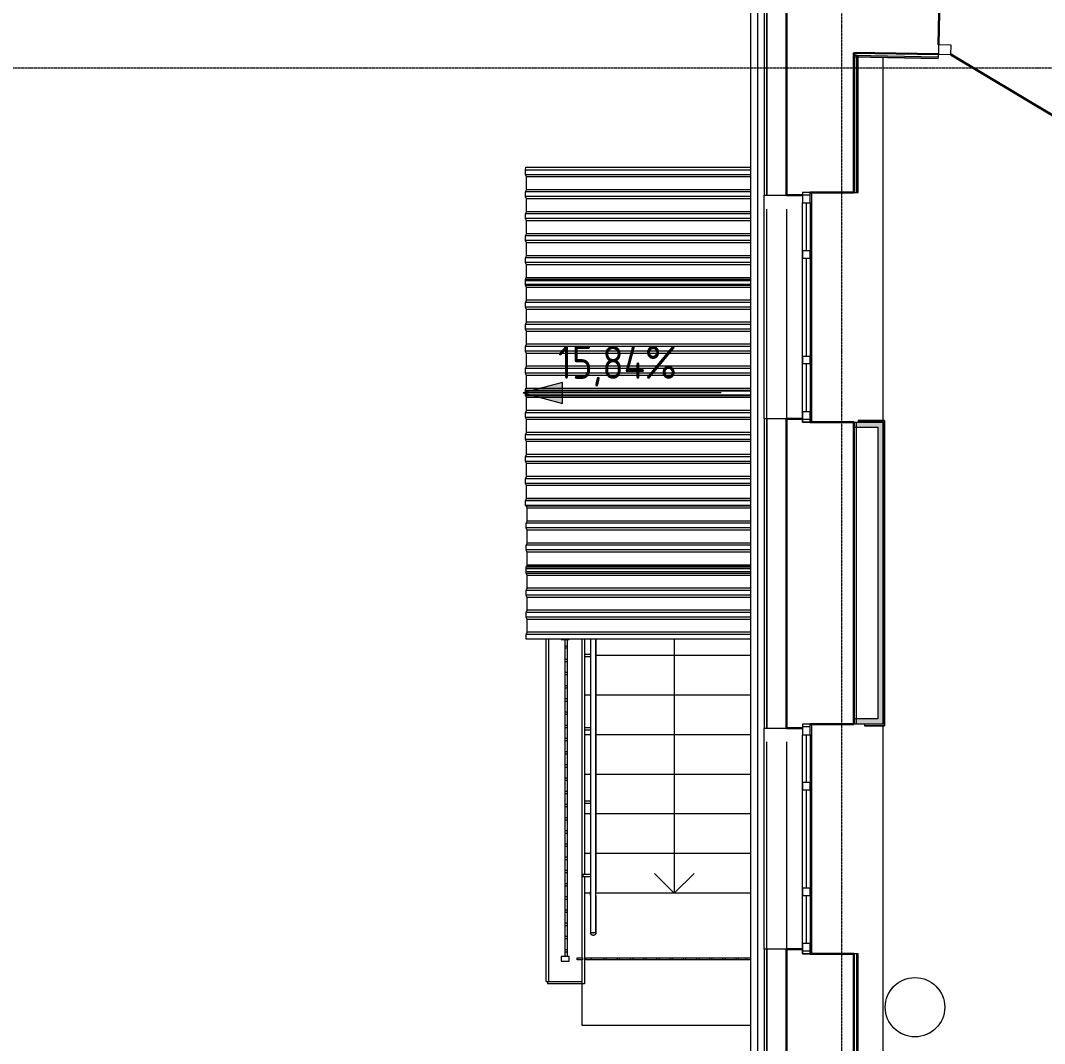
# Model space of a CAD drawing. Header units: millimetres. Extents: x -32 to 417638015, y -35 to 175284279.
# Drawn here: x 416925455 to 416933212, y 175260853 to 175268604 of the extents above; entities that cross this region are included whole.
import ezdxf

# ---------------------------------------------------------------- set-up
doc = ezdxf.new("R2010")
doc.units = ezdxf.units.MM
doc.linetypes.add('ADSK_Линия сетки', pattern=[25, 20, -2.5, 0, -2.5])
for name, color, linetype, lineweight in [('_ Окна', 7, 'Continuous', 9), ('_ЭМ_ТХобщее_слой', 7, 'Continuous', 30), ('Двери', 7, 'Continuous', 9), ('Лестницы', 7, 'Continuous', 9), ('Обобщенные модели', 7, 'Continuous', 18), ('Ограждение', 7, 'Continuous', 9), ('Окна', 7, 'Continuous', 9), ('Оси', 253, 'Continuous', 9), ('Перекрытие', 7, 'Continuous', 18), ('Размеры', 7, 'Continuous', 9), ('Стены внутренние', 7, 'Continuous', 18), ('Стены наружные', 7, 'Continuous', 18), ('Стены несущие', 7, 'Continuous', 30), ('Стены отделка', 7, 'Continuous', 30), ('Стены штриховка', 7, 'Continuous', 9), ('Стрелки вверх', 7, 'Continuous', 18), ('ТХ', 5, 'Continuous', 0), ('ШТРИХОВКА', 252, 'Continuous', 15)]:
    doc.layers.add(name, color=color, linetype=linetype, lineweight=lineweight)
doc.layers.add('ЭОМ_Лотки рабочие', color=5, linetype='Continuous')
doc.styles.add('GOST Common_1', font='GOST_Common.ttf', dxfattribs={"width": 0.9, "height": 250})

# ---------------------------------------------------------------- blocks, each defined once
blk = doc.blocks.new('Тип перил - Перила_Внутренний_-6957739-План 2-го этажа')
at = {"layer": 'Ограждение'}
for p, q in [((43947.7, 32217.2), (43947.7, 30293.8)), ((43987.7, 30293.8), (43987.7, 32217.2)), ((43947.7, 30275.6), (43947.7, 29992.5)), ((43987.7, 29992.5), (43987.7, 30275.6)), ((43965.4, 29992.5), (43970, 29992.5))]:
    blk.add_line(p, q, dxfattribs=at)
at = {"layer": 'Ограждение', "flags": 128}
for points in [[(43947.7, 30293.8), (43947.7, 30292.8), (43947.7, 30291.9), (43947.7, 30290.8), (43947.7, 30289.8), (43947.7, 30288.7), (43947.7, 30287.6), (43947.7, 30286.5), (43947.7, 30285.4), (43947.7, 30284.3), (43947.7, 30283.1), (43947.7, 30281.9), (43947.7, 30280.8), (43947.7, 30279.6), (43947.7, 30278.4), (43947.7, 30277.2), (43947.7, 30276), (43947.7, 30275.6)], [(43987.7, 30275.6), (43987.7, 30276.8), (43987.7, 30278), (43987.7, 30279.2), (43987.7, 30280.3), (43987.7, 30281.5), (43987.7, 30282.7), (43987.7, 30283.9), (43987.7, 30285), (43987.7, 30286.1), (43987.7, 30287.2), (43987.7, 30288.3), (43987.7, 30289.4), (43987.7, 30290.5), (43987.7, 30291.5), (43987.7, 30292.5), (43987.7, 30293.5), (43987.7, 30293.8)]]:
    blk.add_lwpolyline(points, dxfattribs=at)
blk = doc.blocks.new('Тх 2 этаж')
at = {"layer": 'ТХ', "color": 252, "true_color": 0x939598}
blk.add_circle((52780.5, 27441.7), 225, dxfattribs=at)
blk = doc.blocks.new('План 2 этажа')
at = {"layer": 'Размеры'}
blk.add_hatch(color=8, dxfattribs=at).paths.add_polyline_path([(44122.152, 34421.028), (44422.152, 34340.643), (44422.152, 34501.413)])
at = {"layer": 'Стены внутренние'}
for points in [[(46809.133, 34160.535), (46849.133, 34160.535), (46849.133, 34200.535), (46629.85, 34200.535), (46629.85, 34160.535)], [(46809.133, 31911.001), (46849.133, 31911.001), (46849.133, 34160.535), (46809.133, 34160.535), (46809.133, 31951.001)], [(46809.133, 31911.001), (46809.133, 31951.001), (46629.85, 31951.001), (46629.85, 31911.001)]]:
    blk.add_hatch(color=8, dxfattribs=at).paths.add_polyline_path(points)
at = {"layer": '_ Окна', "color": 8, "lineweight": 18}
for p, q in [((46298.211, 35940.535), (46238.211, 35940.535)), ((46238.211, 35940.535), (46238.211, 35860.535)), ((46298.211, 35860.535), (46298.211, 35940.535)), ((46238.211, 35860.535), (46298.211, 35860.535)), ((46238.211, 35500.535), (46298.211, 35500.535)), ((46238.211, 35440.535), (46238.211, 35500.535)), ((46298.211, 35500.535), (46298.211, 35440.535)), ((46298.211, 35440.535), (46238.211, 35440.535)), ((46238.211, 34700.535), (46298.211, 34700.535)), ((46238.211, 34640.535), (46238.211, 34700.535)), ((46298.211, 34700.535), (46298.211, 34640.535)), ((46298.211, 34640.535), (46238.211, 34640.535)), ((46238.211, 34280.535), (46298.211, 34280.535)), ((46238.211, 34200.535), (46238.211, 34280.535)), ((46298.211, 34280.535), (46298.211, 34200.535)), ((46298.211, 34200.535), (46238.211, 34200.535)), ((46298.211, 31911.001), (46238.211, 31911.001)), ((46238.211, 31911.001), (46238.211, 31831.001)), ((46298.211, 31831.001), (46298.211, 31911.001)), ((46238.211, 31831.001), (46298.211, 31831.001)), ((46238.211, 31471.001), (46298.211, 31471.001)), ((46238.211, 31411.001), (46238.211, 31471.001)), ((46298.211, 31471.001), (46298.211, 31411.001)), ((46298.211, 31411.001), (46238.211, 31411.001)), ((46238.211, 30671.001), (46298.211, 30671.001)), ((46238.211, 30611.001), (46238.211, 30671.001)), ((46298.211, 30671.001), (46298.211, 30611.001)), ((46298.211, 30611.001), (46238.211, 30611.001)), ((46238.211, 30251.001), (46298.211, 30251.001)), ((46238.211, 30171.001), (46238.211, 30251.001)), ((46298.211, 30251.001), (46298.211, 30171.001)), ((46298.211, 30171.001), (46238.211, 30171.001))]:
    blk.add_line(p, q, dxfattribs=at)
at = {"layer": '_ Окна', "color": 8}
for p, q in [((46298.211, 35920.535), (46238.211, 35920.535)), ((46268.211, 35500.535), (46268.211, 35860.535)), ((46268.211, 34700.535), (46268.211, 35440.535)), ((46268.211, 34280.535), (46268.211, 34640.535)), ((46298.211, 34220.535), (46238.211, 34220.535)), ((46298.211, 31891.001), (46238.211, 31891.001)), ((46268.211, 31471.001), (46268.211, 31831.001)), ((46268.211, 30671.001), (46268.211, 31411.001)), ((46268.211, 30251.001), (46268.211, 30611.001)), ((46298.211, 30191.001), (46238.211, 30191.001))]:
    blk.add_line(p, q, dxfattribs=at)
at = {"layer": 'Двери', "color": 8}
for p, q in [((47269.662, 37058.167), (47268.478, 36988.177)), ((47364.648, 37056.56), (47269.662, 37058.167)), ((47363.464, 36986.57), (47364.648, 37056.56)), ((47268.478, 36988.177), (47363.464, 36986.57))]:
    blk.add_line(p, q, dxfattribs=at)
at = {"layer": 'Двери', "color": 8, "lineweight": 30}
blk.add_line((47363.464, 36986.57), (48148.028, 36515.735), dxfattribs=at)
at = {"layer": 'Лестницы', "color": 8}
for p, q in [((45848.211, 32431.225), (44674.065, 32431.225)), ((45848.211, 32431.225), (44674.065, 32431.225)), ((44634.065, 32131.225), (44587.134, 32131.225)), ((44634.065, 32131.225), (44587.134, 32131.225)), ((45848.211, 32131.225), (44674.065, 32131.225)), ((45848.211, 32131.225), (44674.065, 32131.225)), ((44634.065, 31831.225), (44587.134, 31831.225)), ((44634.065, 31831.225), (44587.134, 31831.225)), ((45848.211, 31831.225), (44674.065, 31831.225)), ((45848.211, 31831.225), (44674.065, 31831.225)), ((44634.065, 31531.225), (44587.134, 31531.225)), ((44634.065, 31531.225), (44587.134, 31531.225)), ((45848.211, 31531.225), (44674.065, 31531.225)), ((45848.211, 31531.225), (44674.065, 31531.225)), ((44634.065, 31231.225), (44587.134, 31231.225)), ((44634.065, 31231.225), (44587.134, 31231.225)), ((45848.211, 31231.225), (44674.065, 31231.225)), ((45848.211, 31231.225), (44674.065, 31231.225)), ((44634.065, 30931.225), (44587.134, 30931.225)), ((44634.065, 30931.225), (44587.134, 30931.225)), ((45848.211, 30931.225), (44674.065, 30931.225)), ((45848.211, 30931.225), (44674.065, 30931.225)), ((44634.625, 30631.225), (44587.134, 30631.225)), ((45848.211, 30631.225), (44673.997, 30631.225))]:
    blk.add_line(p, q, dxfattribs=at)
at = {"layer": 'Обобщенные модели', "color": 8}
for p, q in [((44141.144, 36110.458), (44144.272, 36130.458)), ((44141.144, 36075.458), (44141.144, 36110.458)), ((44141.144, 36110.458), (45848.211, 36110.458)), ((44148.731, 36058.458), (44141.144, 36075.458)), ((44141.144, 36075.458), (45848.211, 36075.458)), ((44144.272, 36130.458), (45848.211, 36130.458)), ((44148.731, 35960.758), (44148.731, 36058.458)), ((45848.211, 36058.458), (44148.731, 36058.458)), ((44141.144, 35943.758), (44148.731, 35960.758)), ((44141.144, 35908.758), (44141.144, 35943.758)), ((45848.211, 35943.758), (44141.144, 35943.758)), ((45848.211, 35960.758), (44148.731, 35960.758)), ((44148.731, 35891.758), (44141.144, 35908.758)), ((45848.211, 35908.758), (44141.144, 35908.758)), ((44148.731, 35794.058), (44148.731, 35891.758)), ((45848.211, 35891.758), (44148.731, 35891.758)), ((44141.144, 35777.058), (44148.731, 35794.058)), ((44141.144, 35742.058), (44141.144, 35777.058)), ((45848.211, 35777.058), (44141.144, 35777.058)), ((45848.211, 35794.058), (44148.731, 35794.058)), ((44148.731, 35725.058), (44141.144, 35742.058)), ((45848.211, 35742.058), (44141.144, 35742.058)), ((44148.731, 35627.358), (44148.731, 35725.058)), ((45848.211, 35725.058), (44148.731, 35725.058)), ((44141.144, 35610.358), (44148.731, 35627.358)), ((44141.144, 35575.358), (44141.144, 35610.358)), ((45848.211, 35610.358), (44141.144, 35610.358)), ((45848.211, 35627.358), (44148.731, 35627.358)), ((44148.731, 35558.358), (44141.144, 35575.358)), ((45848.211, 35575.358), (44141.144, 35575.358)), ((44148.731, 35460.658), (44148.731, 35558.358)), ((45848.211, 35558.358), (44148.731, 35558.358)), ((44141.144, 35443.658), (44148.731, 35460.658)), ((45848.211, 35460.658), (44148.731, 35460.658)), ((44141.144, 35408.658), (44141.144, 35443.658)), ((45848.211, 35443.658), (44141.144, 35443.658)), ((44148.731, 35391.658), (44141.144, 35408.658)), ((45848.211, 35408.658), (44141.144, 35408.658)), ((44148.731, 35293.958), (44148.731, 35391.658)), ((45848.211, 35391.658), (44148.731, 35391.658)), ((45848.211, 35293.958), (44148.731, 35293.958)), ((44140.405, 35272.828), (44143.534, 35292.828)), ((44140.405, 35237.828), (44140.405, 35272.828)), ((44140.405, 35272.828), (45848.211, 35272.828)), ((44147.992, 35220.828), (44140.405, 35237.828)), ((44140.405, 35237.828), (45848.211, 35237.828)), ((44141.144, 35276.958), (44142.139, 35279.188)), ((44141.144, 35241.958), (44141.144, 35276.958)), ((45848.211, 35276.958), (44141.144, 35276.958)), ((45848.211, 35241.958), (44141.144, 35241.958)), ((44143.534, 35292.828), (45848.211, 35292.828)), ((44147.992, 35123.128), (44147.992, 35220.828)), ((45848.211, 35220.828), (44147.992, 35220.828)), ((44140.405, 35106.128), (44147.992, 35123.128)), ((44140.405, 35071.128), (44140.405, 35106.128)), ((45848.211, 35106.128), (44140.405, 35106.128)), ((44147.992, 35054.128), (44140.405, 35071.128)), ((45848.211, 35071.128), (44140.405, 35071.128)), ((45848.211, 35123.128), (44147.992, 35123.128)), ((44147.992, 34956.428), (44147.992, 35054.128)), ((45848.211, 35054.128), (44147.992, 35054.128)), ((44140.405, 34939.428), (44147.992, 34956.428)), ((44140.405, 34904.428), (44140.405, 34939.428)), ((45848.211, 34939.428), (44140.405, 34939.428)), ((45848.211, 34956.428), (44147.992, 34956.428)), ((44147.992, 34887.428), (44140.405, 34904.428)), ((45848.211, 34904.428), (44140.405, 34904.428)), ((44147.992, 34789.728), (44147.992, 34887.428)), ((45848.211, 34887.428), (44147.992, 34887.428)), ((44140.405, 34772.728), (44147.992, 34789.728)), ((44140.405, 34737.728), (44140.405, 34772.728)), ((45848.211, 34772.728), (44140.405, 34772.728)), ((45848.211, 34789.728), (44147.992, 34789.728)), ((44147.992, 34720.728), (44140.405, 34737.728)), ((45848.211, 34737.728), (44140.405, 34737.728)), ((44147.992, 34623.028), (44147.992, 34720.728)), ((45848.211, 34720.728), (44147.992, 34720.728)), ((44140.405, 34606.028), (44147.992, 34623.028)), ((44140.405, 34571.028), (44140.405, 34606.028)), ((45848.211, 34606.028), (44140.405, 34606.028)), ((45848.211, 34623.028), (44147.992, 34623.028)), ((44147.992, 34554.028), (44140.405, 34571.028)), ((45848.211, 34571.028), (44140.405, 34571.028)), ((44147.992, 34457.828), (44147.992, 34554.028)), ((45848.211, 34554.028), (44147.992, 34554.028)), ((44140.405, 34439.328), (44141.904, 34442.686)), ((44141.378, 34439.328), (44144.272, 34457.828)), ((44144.272, 34457.828), (45848.211, 34457.828)), ((44140.405, 34404.328), (44140.405, 34439.328)), ((45848.211, 34439.328), (44140.405, 34439.328)), ((45848.211, 34404.328), (44140.405, 34404.328)), ((44141.144, 34402.828), (44141.144, 34437.828)), ((44141.144, 34437.828), (45848.211, 34437.828)), ((44148.731, 34385.828), (44141.144, 34402.828)), ((44141.144, 34402.828), (45848.211, 34402.828)), ((44148.731, 34288.128), (44148.731, 34385.828)), ((45848.211, 34385.828), (44148.731, 34385.828)), ((44141.144, 34271.128), (44148.731, 34288.128)), ((45848.211, 34288.128), (44148.731, 34288.128)), ((44141.144, 34236.128), (44141.144, 34271.128)), ((45848.211, 34271.128), (44141.144, 34271.128)), ((44148.731, 34219.128), (44141.144, 34236.128)), ((45848.211, 34236.128), (44141.144, 34236.128)), ((44148.731, 34121.428), (44148.731, 34219.128)), ((45848.211, 34219.128), (44148.731, 34219.128)), ((44141.144, 34104.428), (44148.731, 34121.428)), ((44141.144, 34069.428), (44141.144, 34104.428)), ((45848.211, 34104.428), (44141.144, 34104.428)), ((44148.731, 34052.428), (44141.144, 34069.428)), ((45848.211, 34069.428), (44141.144, 34069.428)), ((45848.211, 34121.428), (44148.731, 34121.428)), ((44148.731, 33954.728), (44148.731, 34052.428)), ((45848.211, 34052.428), (44148.731, 34052.428)), ((44141.144, 33937.728), (44148.731, 33954.728)), ((44141.144, 33902.728), (44141.144, 33937.728)), ((45848.211, 33937.728), (44141.144, 33937.728)), ((44148.731, 33885.728), (44141.144, 33902.728)), ((45848.211, 33902.728), (44141.144, 33902.728)), ((45848.211, 33954.728), (44148.731, 33954.728)), ((44148.731, 33788.028), (44148.731, 33885.728)), ((45848.211, 33885.728), (44148.731, 33885.728)), ((44141.144, 33771.028), (44148.731, 33788.028)), ((44141.144, 33736.028), (44141.144, 33771.028)), ((45848.211, 33771.028), (44141.144, 33771.028)), ((45848.211, 33788.028), (44148.731, 33788.028)), ((44148.731, 33719.028), (44141.144, 33736.028)), ((45848.211, 33736.028), (44141.144, 33736.028)), ((44148.731, 33621.328), (44148.731, 33719.028)), ((45848.211, 33719.028), (44148.731, 33719.028)), ((44141.144, 33604.328), (44148.731, 33621.328)), ((44141.144, 33569.328), (44141.144, 33604.328)), ((45848.211, 33604.328), (44141.144, 33604.328)), ((44146.362, 33607.028), (44148.421, 33620.188)), ((44148.421, 33620.188), (45848.211, 33620.188)), ((45848.211, 33621.328), (44148.731, 33621.328)), ((45848.211, 33569.328), (44141.144, 33569.328)), ((44145.292, 33565.188), (44145.292, 33569.328)), ((44152.879, 33548.188), (44145.292, 33565.188)), ((44145.292, 33565.188), (45848.211, 33565.188)), ((44152.879, 33450.488), (44152.879, 33548.188)), ((45848.211, 33548.188), (44152.879, 33548.188)), ((44145.292, 33433.488), (44152.879, 33450.488)), ((44145.292, 33398.488), (44145.292, 33433.488)), ((45848.211, 33433.488), (44145.292, 33433.488)), ((45848.211, 33450.488), (44152.879, 33450.488)), ((44152.879, 33381.488), (44145.292, 33398.488)), ((45848.211, 33398.488), (44145.292, 33398.488)), ((44152.879, 33283.788), (44152.879, 33381.488)), ((45848.211, 33381.488), (44152.879, 33381.488)), ((44145.292, 33266.788), (44152.879, 33283.788)), ((45848.211, 33283.788), (44152.879, 33283.788)), ((44145.292, 33231.788), (44145.292, 33266.788)), ((45848.211, 33266.788), (44145.292, 33266.788)), ((44152.879, 33214.788), (44145.292, 33231.788)), ((45848.211, 33231.788), (44145.292, 33231.788)), ((44152.879, 33117.088), (44152.879, 33214.788)), ((45848.211, 33214.788), (44152.879, 33214.788)), ((44145.292, 33100.088), (44147.482, 33104.994)), ((44145.292, 33065.088), (44145.292, 33100.088)), ((45848.211, 33100.088), (44145.292, 33100.088)), ((44145.292, 33055.998), (44145.292, 33090.998)), ((44145.292, 33090.998), (45848.211, 33090.998)), ((45848.211, 33065.088), (44145.292, 33065.088)), ((44152.879, 33038.998), (44145.292, 33055.998)), ((44145.292, 33055.998), (45848.211, 33055.998)), ((44147.482, 33104.994), (44148.421, 33110.998)), ((44148.421, 33110.998), (45848.211, 33110.998)), ((44150.161, 33110.998), (44152.879, 33117.088)), ((45848.211, 33117.088), (44152.879, 33117.088)), ((44152.879, 32941.298), (44152.879, 33038.998)), ((45848.211, 33038.998), (44152.879, 33038.998)), ((44145.292, 32924.298), (44152.879, 32941.298)), ((44145.292, 32889.298), (44145.292, 32924.298)), ((45848.211, 32924.298), (44145.292, 32924.298)), ((44152.879, 32872.298), (44145.292, 32889.298)), ((45848.211, 32889.298), (44145.292, 32889.298)), ((45848.211, 32941.298), (44152.879, 32941.298)), ((44152.879, 32774.598), (44152.879, 32872.298)), ((45848.211, 32872.298), (44152.879, 32872.298)), ((44145.292, 32757.598), (44152.879, 32774.598)), ((44145.292, 32722.598), (44145.292, 32757.598)), ((45848.211, 32757.598), (44145.292, 32757.598)), ((45848.211, 32774.598), (44152.879, 32774.598)), ((44152.879, 32705.598), (44145.292, 32722.598)), ((45848.211, 32722.598), (44145.292, 32722.598)), ((44152.879, 32607.898), (44152.879, 32705.598)), ((45848.211, 32705.598), (44152.879, 32705.598)), ((44145.292, 32590.898), (44152.879, 32607.898)), ((44145.292, 32555.898), (44145.292, 32590.898)), ((45848.211, 32590.898), (44145.292, 32590.898)), ((45848.211, 32607.898), (44152.879, 32607.898)), ((45848.211, 32555.898), (44145.292, 32555.898))]:
    blk.add_line(p, q, dxfattribs=at)
at = {"layer": 'Ограждение', "color": 8}
for p, q in [((44411.843, 32555.898), (44411.843, 32552.514)), ((44411.843, 32552.514), (44471.843, 32552.514)), ((44440.236, 32502.514), (44440.236, 32552.514)), ((44440.236, 32486.514), (44440.236, 32502.514)), ((44456.236, 32502.514), (44440.236, 32502.514)), ((44456.236, 32552.514), (44456.236, 32502.514)), ((44456.236, 32502.514), (44456.236, 32486.514)), ((44471.843, 32552.514), (44471.843, 32555.898)), ((44634.065, 32555.898), (44634.065, 30644.686)), ((44674.065, 32555.898), (44674.065, 30644.686)), ((44456.236, 32486.514), (44440.236, 32486.514)), ((44440.236, 32402.514), (44440.236, 32486.514)), ((44456.236, 32486.514), (44456.236, 32402.514)), ((44634.065, 32438.725), (44587.134, 32438.725)), ((44440.236, 32386.514), (44440.236, 32402.514)), ((44456.236, 32402.514), (44440.236, 32402.514)), ((44440.236, 32386.514), (44456.236, 32386.514)), ((44440.236, 32302.514), (44440.236, 32386.514)), ((44456.236, 32402.514), (44456.236, 32386.514)), ((44456.236, 32386.514), (44456.236, 32302.514)), ((44587.134, 32423.725), (44634.065, 32423.725)), ((44440.236, 32286.514), (44440.236, 32302.514)), ((44456.236, 32302.514), (44440.236, 32302.514)), ((44440.236, 32286.514), (44456.236, 32286.514)), ((44440.236, 32202.514), (44440.236, 32286.514)), ((44456.236, 32302.514), (44456.236, 32286.514)), ((44456.236, 32286.514), (44456.236, 32202.514)), ((44440.236, 32186.514), (44440.236, 32202.514)), ((44456.236, 32202.514), (44440.236, 32202.514)), ((44456.236, 32202.514), (44456.236, 32186.514)), ((44440.236, 32186.514), (44456.236, 32186.514)), ((44440.236, 32102.514), (44440.236, 32186.514)), ((44456.236, 32186.514), (44456.236, 32102.514)), ((44440.236, 32086.514), (44440.236, 32102.514)), ((44456.236, 32102.514), (44440.236, 32102.514)), ((44440.236, 32086.514), (44456.236, 32086.514)), ((44440.236, 32002.514), (44440.236, 32086.514)), ((44456.236, 32102.514), (44456.236, 32086.514)), ((44456.236, 32086.514), (44456.236, 32002.514)), ((44440.236, 31986.514), (44440.236, 32002.514)), ((44456.236, 32002.514), (44440.236, 32002.514)), ((44440.236, 31986.514), (44456.236, 31986.514)), ((44440.236, 31902.514), (44440.236, 31986.514)), ((44456.236, 32002.514), (44456.236, 31986.514)), ((44456.236, 31986.514), (44456.236, 31902.514)), ((44440.236, 31886.514), (44440.236, 31902.514)), ((44456.236, 31902.514), (44440.236, 31902.514)), ((44440.236, 31886.514), (44456.236, 31886.514)), ((44440.236, 31802.514), (44440.236, 31886.514)), ((44456.236, 31902.514), (44456.236, 31886.514)), ((44456.236, 31886.514), (44456.236, 31802.514)), ((44634.065, 31883.247), (44587.134, 31883.247)), ((44587.134, 31868.247), (44634.065, 31868.247)), ((44440.236, 31786.514), (44440.236, 31802.514)), ((44456.236, 31802.514), (44440.236, 31802.514)), ((44440.236, 31786.514), (44456.236, 31786.514)), ((44440.236, 31702.514), (44440.236, 31786.514)), ((44456.236, 31802.514), (44456.236, 31786.514)), ((44456.236, 31786.514), (44456.236, 31702.514)), ((44440.236, 31686.514), (44440.236, 31702.514)), ((44456.236, 31702.514), (44440.236, 31702.514)), ((44440.236, 31686.514), (44456.236, 31686.514)), ((44440.236, 31602.514), (44440.236, 31686.514)), ((44456.236, 31702.514), (44456.236, 31686.514)), ((44456.236, 31686.514), (44456.236, 31602.514)), ((44440.236, 31586.514), (44440.236, 31602.514)), ((44456.236, 31602.514), (44440.236, 31602.514)), ((44440.236, 31586.514), (44456.236, 31586.514)), ((44440.236, 31502.514), (44440.236, 31586.514)), ((44456.236, 31602.514), (44456.236, 31586.514)), ((44456.236, 31586.514), (44456.236, 31502.514)), ((44440.236, 31486.514), (44440.236, 31502.514)), ((44456.236, 31502.514), (44440.236, 31502.514)), ((44456.236, 31502.514), (44456.236, 31486.514)), ((44440.236, 31486.514), (44456.236, 31486.514)), ((44440.236, 31402.514), (44440.236, 31486.514)), ((44456.236, 31486.514), (44456.236, 31402.514)), ((44440.236, 31386.514), (44440.236, 31402.514)), ((44456.236, 31402.514), (44440.236, 31402.514)), ((44440.236, 31386.514), (44456.236, 31386.514)), ((44440.236, 31302.514), (44440.236, 31386.514)), ((44456.236, 31402.514), (44456.236, 31386.514)), ((44456.236, 31386.514), (44456.236, 31302.514)), ((44440.236, 31286.514), (44440.236, 31302.514)), ((44456.236, 31302.514), (44440.236, 31302.514)), ((44440.236, 31286.514), (44456.236, 31286.514)), ((44440.236, 31202.514), (44440.236, 31286.514)), ((44456.236, 31302.514), (44456.236, 31286.514)), ((44456.236, 31286.514), (44456.236, 31202.514)), ((44634.065, 31327.77), (44587.134, 31327.77)), ((44587.134, 31312.77), (44634.065, 31312.77)), ((44440.236, 31186.514), (44440.236, 31202.514)), ((44456.236, 31202.514), (44440.236, 31202.514)), ((44440.236, 31186.514), (44456.236, 31186.514)), ((44440.236, 31102.514), (44440.236, 31186.514)), ((44456.236, 31202.514), (44456.236, 31186.514)), ((44456.236, 31186.514), (44456.236, 31102.514)), ((44440.236, 31086.514), (44440.236, 31102.514)), ((44456.236, 31102.514), (44440.236, 31102.514)), ((44440.236, 31086.514), (44456.236, 31086.514)), ((44440.236, 31002.514), (44440.236, 31086.514)), ((44456.236, 31102.514), (44456.236, 31086.514)), ((44456.236, 31086.514), (44456.236, 31002.514)), ((44440.236, 30986.514), (44440.236, 31002.514)), ((44456.236, 31002.514), (44440.236, 31002.514)), ((44440.236, 30986.514), (44456.236, 30986.514)), ((44440.236, 30902.514), (44440.236, 30986.514)), ((44456.236, 31002.514), (44456.236, 30986.514)), ((44456.236, 30986.514), (44456.236, 30902.514)), ((44440.236, 30886.514), (44440.236, 30902.514)), ((44456.236, 30902.514), (44440.236, 30902.514)), ((44440.236, 30886.514), (44456.236, 30886.514)), ((44440.236, 30802.514), (44440.236, 30886.514)), ((44456.236, 30902.514), (44456.236, 30886.514)), ((44456.236, 30886.514), (44456.236, 30802.514)), ((44440.236, 30786.514), (44440.236, 30802.514)), ((44456.236, 30802.514), (44440.236, 30802.514)), ((44456.236, 30802.514), (44456.236, 30786.514)), ((44440.236, 30786.514), (44456.236, 30786.514)), ((44440.236, 30702.514), (44440.236, 30786.514)), ((44456.236, 30786.514), (44456.236, 30702.514)), ((44634.065, 30772.293), (44574.065, 30772.293)), ((44574.065, 30772.293), (44574.065, 30764.793)), ((44574.065, 30764.793), (44574.065, 30757.293)), ((44574.065, 30757.293), (44634.065, 30757.293)), ((44440.236, 30686.514), (44440.236, 30702.514)), ((44456.236, 30702.514), (44440.236, 30702.514)), ((44440.236, 30686.514), (44456.236, 30686.514)), ((44440.236, 30602.514), (44440.236, 30686.514)), ((44456.236, 30702.514), (44456.236, 30686.514)), ((44456.236, 30686.514), (44456.236, 30602.514)), ((44634.065, 30614.26), (44634.065, 30644.686)), ((44674.065, 30614.26), (44674.065, 30644.686)), ((44440.236, 30586.514), (44440.236, 30602.514)), ((44456.236, 30602.514), (44440.236, 30602.514)), ((44440.236, 30586.514), (44456.236, 30586.514)), ((44440.236, 30502.514), (44440.236, 30586.514)), ((44456.236, 30602.514), (44456.236, 30586.514)), ((44456.236, 30586.514), (44456.236, 30502.514)), ((44634.065, 30614.26), (44634.065, 30331.225)), ((44674.065, 30614.26), (44674.065, 30331.225)), ((44440.236, 30486.514), (44440.236, 30502.514)), ((44456.236, 30502.514), (44440.236, 30502.514)), ((44440.236, 30486.514), (44456.236, 30486.514)), ((44440.236, 30402.514), (44440.236, 30486.514)), ((44456.236, 30502.514), (44456.236, 30486.514)), ((44456.236, 30486.514), (44456.236, 30402.514)), ((44440.236, 30386.514), (44440.236, 30402.514)), ((44456.236, 30402.514), (44440.236, 30402.514)), ((44440.236, 30386.514), (44456.236, 30386.514)), ((44440.236, 30302.514), (44440.236, 30386.514)), ((44456.236, 30402.514), (44456.236, 30386.514)), ((44456.236, 30386.514), (44456.236, 30302.514)), ((44674.065, 30331.225), (44634.065, 30331.225)), ((44440.236, 30286.514), (44440.236, 30302.514)), ((44456.236, 30302.514), (44440.236, 30302.514)), ((44440.236, 30286.514), (44456.236, 30286.514)), ((44440.236, 30202.514), (44440.236, 30286.514)), ((44456.236, 30302.514), (44456.236, 30286.514)), ((44456.236, 30286.514), (44456.236, 30202.514)), ((44440.236, 30186.514), (44440.236, 30202.514)), ((44456.236, 30202.514), (44440.236, 30202.514)), ((44440.236, 30186.514), (44456.236, 30186.514)), ((44440.236, 30150.318), (44440.236, 30186.514)), ((44456.236, 30202.514), (44456.236, 30186.514)), ((44456.236, 30186.514), (44456.236, 30150.318)), ((44411.843, 30150.318), (44411.843, 30115.907)), ((44471.843, 30150.318), (44411.843, 30150.318)), ((44411.843, 30115.907), (44471.843, 30115.907)), ((44471.843, 30115.907), (44471.843, 30150.318)), ((44532.293, 30141.298), (44572.293, 30141.298)), ((44532.293, 30125.298), (44532.293, 30141.298)), ((44572.293, 30125.298), (44532.293, 30125.298)), ((44572.293, 30141.298), (44572.293, 30125.298)), ((44596.843, 30141.298), (44636.843, 30141.298)), ((44596.843, 30125.298), (44596.843, 30141.298)), ((44636.843, 30125.298), (44596.843, 30125.298)), ((44636.843, 30141.298), (44636.843, 30125.298)), ((44636.843, 30141.298), (44736.843, 30141.298)), ((44736.843, 30125.298), (44636.843, 30125.298)), ((44736.843, 30141.298), (44752.843, 30141.298)), ((44736.843, 30125.298), (44736.843, 30141.298)), ((44752.843, 30125.298), (44736.843, 30125.298)), ((44752.843, 30141.298), (44752.843, 30125.298)), ((44752.843, 30141.298), (44836.843, 30141.298)), ((44836.843, 30125.298), (44752.843, 30125.298)), ((44836.843, 30141.298), (44852.843, 30141.298)), ((44836.843, 30125.298), (44836.843, 30141.298)), ((44852.843, 30125.298), (44836.843, 30125.298)), ((44852.843, 30141.298), (44852.843, 30125.298)), ((44852.843, 30141.298), (44936.843, 30141.298)), ((44936.843, 30125.298), (44852.843, 30125.298)), ((44936.843, 30141.298), (44952.843, 30141.298)), ((44936.843, 30125.298), (44936.843, 30141.298)), ((44952.843, 30125.298), (44936.843, 30125.298)), ((44952.843, 30141.298), (44952.843, 30125.298)), ((44952.843, 30141.298), (45036.843, 30141.298)), ((45036.843, 30125.298), (44952.843, 30125.298)), ((45036.843, 30141.298), (45052.843, 30141.298)), ((45036.843, 30125.298), (45036.843, 30141.298)), ((45052.843, 30125.298), (45036.843, 30125.298)), ((45052.843, 30141.298), (45052.843, 30125.298)), ((45052.843, 30141.298), (45136.843, 30141.298)), ((45136.843, 30125.298), (45052.843, 30125.298)), ((45136.843, 30141.298), (45152.843, 30141.298)), ((45136.843, 30125.298), (45136.843, 30141.298)), ((45152.843, 30125.298), (45136.843, 30125.298)), ((45152.843, 30141.298), (45152.843, 30125.298)), ((45152.843, 30141.298), (45236.843, 30141.298)), ((45236.843, 30125.298), (45152.843, 30125.298)), ((45236.843, 30141.298), (45252.843, 30141.298)), ((45236.843, 30125.298), (45236.843, 30141.298)), ((45252.843, 30125.298), (45236.843, 30125.298)), ((45252.843, 30141.298), (45252.843, 30125.298)), ((45252.843, 30141.298), (45336.843, 30141.298)), ((45336.843, 30125.298), (45252.843, 30125.298)), ((45336.843, 30141.298), (45352.843, 30141.298)), ((45336.843, 30125.298), (45336.843, 30141.298)), ((45352.843, 30125.298), (45336.843, 30125.298)), ((45352.843, 30141.298), (45352.843, 30125.298)), ((45352.843, 30141.298), (45436.843, 30141.298)), ((45436.843, 30125.298), (45352.843, 30125.298)), ((45436.843, 30141.298), (45452.843, 30141.298)), ((45436.843, 30125.298), (45436.843, 30141.298)), ((45452.843, 30125.298), (45436.843, 30125.298)), ((45452.843, 30141.298), (45452.843, 30125.298)), ((45452.843, 30141.298), (45536.843, 30141.298)), ((45536.843, 30125.298), (45452.843, 30125.298)), ((45536.843, 30141.298), (45552.843, 30141.298)), ((45536.843, 30125.298), (45536.843, 30141.298)), ((45552.843, 30125.298), (45536.843, 30125.298)), ((45552.843, 30141.298), (45552.843, 30125.298)), ((45552.843, 30141.298), (45636.843, 30141.298)), ((45636.843, 30125.298), (45552.843, 30125.298)), ((45636.843, 30141.298), (45652.843, 30141.298)), ((45636.843, 30125.298), (45636.843, 30141.298)), ((45652.843, 30125.298), (45636.843, 30125.298)), ((45652.843, 30141.298), (45652.843, 30125.298)), ((45652.843, 30141.298), (45736.843, 30141.298)), ((45736.843, 30125.298), (45652.843, 30125.298)), ((45736.843, 30141.298), (45752.843, 30141.298)), ((45736.843, 30125.298), (45736.843, 30141.298)), ((45752.843, 30125.298), (45736.843, 30125.298)), ((45752.843, 30141.298), (45752.843, 30125.298)), ((45752.843, 30141.298), (45811.843, 30141.298)), ((45811.843, 30125.298), (45752.843, 30125.298)), ((45811.843, 30141.298), (45848.211, 30141.298)), ((45811.843, 30125.298), (45811.843, 30141.298)), ((45848.211, 30125.298), (45811.843, 30125.298))]:
    blk.add_line(p, q, dxfattribs=at)
at = {"layer": 'Ограждение', "color": 8, "flags": 128}
for points in [[(44654.065, 30311.225), (44653.265, 30311.241), (44652.467, 30311.288), (44651.671, 30311.368), (44650.878, 30311.48), (44650.091, 30311.623), (44649.311, 30311.798), (44648.538, 30312.003), (44647.774, 30312.24), (44647.019, 30312.507), (44646.276, 30312.803), (44645.546, 30313.13), (44644.829, 30313.485), (44644.127, 30313.868), (44643.441, 30314.279), (44642.772, 30314.718), (44642.121, 30315.183), (44641.489, 30315.673), (44640.877, 30316.188), (44640.286, 30316.728), (44639.718, 30317.29), (44639.172, 30317.875), (44638.65, 30318.482), (44638.153, 30319.108), (44637.681, 30319.754), (44637.235, 30320.418), (44636.817, 30321.1), (44636.426, 30321.798), (44636.063, 30322.511), (44635.729, 30323.238), (44635.424, 30323.977), (44635.149, 30324.729), (44634.905, 30325.49), (44634.691, 30326.261), (44634.508, 30327.04), (44634.356, 30327.825), (44634.236, 30328.616), (44634.147, 30329.411), (44634.091, 30330.209), (44634.066, 30331.009), (44634.065, 30331.225)], [(44674.065, 30331.225), (44674.049, 30330.425), (44674.001, 30329.626), (44673.921, 30328.83), (44673.809, 30328.038), (44673.666, 30327.251), (44673.492, 30326.47), (44673.286, 30325.697), (44673.05, 30324.933), (44672.783, 30324.179), (44672.486, 30323.436), (44672.16, 30322.706), (44671.805, 30321.989), (44671.421, 30321.287), (44671.01, 30320.601), (44670.572, 30319.932), (44670.107, 30319.281), (44669.616, 30318.649), (44669.101, 30318.037), (44668.562, 30317.446), (44667.999, 30316.877), (44667.414, 30316.332), (44666.808, 30315.81), (44666.181, 30315.313), (44665.535, 30314.841), (44664.871, 30314.395), (44664.189, 30313.976), (44663.491, 30313.585), (44662.778, 30313.223), (44662.052, 30312.888), (44661.312, 30312.584), (44660.561, 30312.309), (44659.799, 30312.064), (44659.028, 30311.85), (44658.25, 30311.667), (44657.464, 30311.516), (44656.673, 30311.395), (44655.878, 30311.307), (44655.08, 30311.25), (44654.281, 30311.226), (44654.065, 30311.225)]]:
    blk.add_lwpolyline(points, dxfattribs=at)
at = {"layer": 'Окна', "color": 8}
for p, q in [((46238.211, 35940.535), (46238.211, 35860.535)), ((46298.211, 35940.535), (46238.211, 35940.535)), ((46298.211, 35860.535), (46298.211, 35940.535)), ((46238.211, 35500.535), (46238.211, 35860.535)), ((46298.211, 35860.535), (46298.211, 35500.535)), ((46238.211, 35500.535), (46238.211, 35440.535)), ((46298.211, 35440.535), (46298.211, 35500.535)), ((46238.211, 34700.535), (46238.211, 35440.535)), ((46298.211, 35440.535), (46298.211, 34700.535)), ((46238.211, 34700.535), (46238.211, 34640.535)), ((46298.211, 34640.535), (46298.211, 34700.535)), ((46238.211, 34280.535), (46238.211, 34640.535)), ((46298.211, 34640.535), (46298.211, 34280.535)), ((46238.211, 34280.535), (46238.211, 34200.535)), ((46298.211, 34200.535), (46298.211, 34280.535)), ((46238.211, 34200.535), (46298.211, 34200.535)), ((46238.211, 31911.001), (46238.211, 31831.001)), ((46298.211, 31911.001), (46238.211, 31911.001)), ((46298.211, 31831.001), (46298.211, 31911.001)), ((46238.211, 31471.001), (46238.211, 31831.001)), ((46298.211, 31831.001), (46298.211, 31471.001)), ((46238.211, 31471.001), (46238.211, 31411.001)), ((46298.211, 31411.001), (46298.211, 31471.001)), ((46238.211, 30671.001), (46238.211, 31411.001)), ((46298.211, 31411.001), (46298.211, 30671.001)), ((46238.211, 30671.001), (46238.211, 30611.001)), ((46298.211, 30611.001), (46298.211, 30671.001)), ((46238.211, 30251.001), (46238.211, 30611.001)), ((46298.211, 30611.001), (46298.211, 30251.001)), ((46238.211, 30251.001), (46238.211, 30171.001)), ((46298.211, 30171.001), (46298.211, 30251.001)), ((46238.211, 30171.001), (46298.211, 30171.001))]:
    blk.add_line(p, q, dxfattribs=at)
at = {"layer": 'Оси', "color": 8, "linetype": 'ADSK_Линия сетки'}
for p, q in [((46535.923, -4690.674), (46535.923, 43330.545)), ((-9428.371, 36883.7), (56691.21, 36883.7))]:
    blk.add_line(p, q, dxfattribs=at)
at = {"layer": 'Перекрытие', "color": 8}
for p, q in [((46849.133, 34212.535), (46849.133, 36963.264)), ((46308.211, 35940.535), (46308.211, 34200.535)), ((46308.211, 31911.001), (46308.211, 30171.001)), ((46849.133, 26064.108), (46849.133, 31899.001)), ((44634.625, 30631.225), (44587.134, 30631.225)), ((45848.211, 30631.225), (44673.997, 30631.225)), ((44567.134, 29942.993), (44567.134, 29631.225)), ((44567.134, 29631.225), (45848.211, 29631.225))]:
    blk.add_line(p, q, dxfattribs=at)
at = {"layer": 'Размеры', "color": 8}
for p, q in [((44422.152, 34501.413), (44122.152, 34421.028)), ((44422.152, 34340.643), (44422.152, 34501.413)), ((44122.152, 34421.028), (44422.152, 34340.643))]:
    blk.add_line(p, q, dxfattribs=at)
at = {"layer": 'Размеры', "color": 8, "lineweight": 20}
blk.add_line((45622.152, 34421.028), (44122.152, 34421.028), dxfattribs=at)
at = {"layer": 'Стены внутренние', "color": 8}
for p, q in [((44317.134, 29962.993), (44317.134, 32555.898)), ((44567.134, 32555.898), (44567.134, 30141.298))]:
    blk.add_line(p, q, dxfattribs=at)
at = {"layer": 'Стены наружные', "color": 8}
for p, q in [((45848.211, 28352.124), (45848.211, 39183.7)), ((45898.211, 39183.7), (45898.211, 28348.013)), ((45948.211, 34225.535), (45948.211, 35920.535)), ((45968.211, 34225.535), (45968.211, 35813.246)), ((46118.211, 35813.246), (46118.211, 34225.535)), ((44297.134, 29962.993), (44297.134, 32555.898)), ((44587.134, 32555.898), (44587.134, 30772.038)), ((45948.211, 30206.001), (45948.211, 31881.001)), ((45968.211, 30206.001), (45968.211, 31778.243)), ((46118.211, 31778.243), (46118.211, 30206.001)), ((44587.134, 30757.549), (44587.134, 29942.993)), ((44567.134, 30125.298), (44567.134, 29942.993)), ((44297.134, 29962.993), (44567.134, 29962.993)), ((44307.134, 29962.993), (44307.134, 29942.993)), ((44587.134, 29942.993), (44307.134, 29942.993))]:
    blk.add_line(p, q, dxfattribs=at)
at = {"layer": 'Стены несущие', "color": 8}
for p, q in [((46118.211, 43837.505), (46118.211, 35920.535)), ((46118.211, 35920.535), (46118.211, 43247.505)), ((47269.662, 37058.167), (47275.919, 37428.114)), ((46628.211, 36999.006), (46628.211, 35940.535)), ((46628.211, 36999.006), (47268.478, 36988.177)), ((46118.211, 35920.535), (46238.211, 35920.535)), ((46298.211, 35940.535), (46628.211, 35940.535)), ((46118.211, 34225.535), (46118.211, 31881.001)), ((46238.211, 34225.535), (46118.211, 34225.535)), ((46628.211, 34200.535), (46298.211, 34200.535)), ((46628.211, 34200.535), (46628.211, 31911.001)), ((46118.211, 31881.001), (46118.211, 34118.246)), ((46118.211, 31881.001), (46238.211, 31881.001)), ((46298.211, 31911.001), (46628.211, 31911.001)), ((46118.211, 30206.001), (46118.211, 27752.241)), ((46238.211, 30206.001), (46118.211, 30206.001)), ((46118.211, 27753.241), (46118.211, 30103.243)), ((46628.211, 30171.001), (46298.211, 30171.001)), ((46628.211, 27792.241), (46628.211, 30171.001))]:
    blk.add_line(p, q, dxfattribs=at)
at = {"layer": 'Стены отделка', "color": 8, "lineweight": 9}
for p, q in [((45948.211, 39183.7), (45948.211, 35920.535)), ((46628.211, 36999.006), (46627.873, 36979.008)), ((46627.873, 36979.008), (46628.211, 36979.003)), ((46648.211, 36979.003), (46628.211, 36979.003)), ((46628.211, 36967.001), (47267.937, 36956.181)), ((46648.211, 36978.664), (46648.211, 36979.003)), ((46660.211, 35940.535), (46660.211, 36978.461)), ((47268.14, 36968.179), (47267.14, 36968.196)), ((47267.937, 36956.181), (47268.14, 36968.179)), ((47268.14, 36968.179), (47268.478, 36988.177)), ((47268.14, 36968.179), (47268.14, 36968.179)), ((45948.211, 35920.535), (45968.211, 35920.535)), ((45968.211, 35920.535), (46118.211, 35920.535)), ((46628.211, 35940.535), (46660.211, 35940.535)), ((45948.211, 34225.535), (45948.211, 31881.001)), ((45968.211, 34225.535), (45948.211, 34225.535)), ((46118.211, 34225.535), (45968.211, 34225.535)), ((45968.211, 34225.535), (45968.211, 34118.246)), ((46118.211, 34118.246), (46118.211, 34225.535)), ((46859.133, 34212.535), (46660.211, 34212.535)), ((46660.211, 34212.535), (46660.211, 34200.535)), ((46861.133, 31901.001), (46861.133, 34210.535)), ((46628.211, 34200.535), (46849.133, 34200.535)), ((46629.85, 34200.535), (46629.85, 34160.535)), ((46629.85, 34160.535), (46809.133, 34160.535)), ((46648.211, 31911.001), (46648.211, 34200.535)), ((46809.133, 34160.535), (46809.133, 31951.001)), ((46849.133, 31911.001), (46849.133, 34200.535)), ((45948.211, 31881.001), (45968.211, 31881.001)), ((45968.211, 31881.001), (46118.211, 31881.001)), ((46849.133, 31911.001), (46628.211, 31911.001)), ((46809.133, 31951.001), (46629.85, 31951.001)), ((46629.85, 31951.001), (46629.85, 31911.001)), ((46708.211, 31911.001), (46708.211, 31899.001)), ((46708.211, 31899.001), (46861.133, 31899.001)), ((45948.211, 30206.001), (45948.211, 27752.241)), ((45968.211, 30206.001), (45948.211, 30206.001)), ((46118.211, 30206.001), (45968.211, 30206.001)), ((45968.211, 30206.001), (45968.211, 30103.243)), ((46118.211, 30103.243), (46118.211, 30206.001)), ((46660.211, 30171.001), (46628.211, 30171.001)), ((46648.211, 30171.001), (46648.211, 30068.243)), ((46660.211, 27792.241), (46660.211, 30171.001))]:
    blk.add_line(p, q, dxfattribs=at)
at = {"layer": 'Стены штриховка', "color": 8}
for p, q in [((45968.211, 35920.535), (45968.211, 39183.7)), ((45968.211, 39183.7), (45968.211, 35920.535)), ((46628.211, 36979.003), (47267.14, 36968.196)), ((46628.211, 36969.001), (47267.971, 36958.181)), ((46648.211, 35940.535), (46648.211, 36978.664)), ((46658.211, 35940.535), (46658.211, 36978.495)), ((45968.211, 31881.001), (45968.211, 34225.535)), ((46660.211, 34210.535), (46861.133, 34210.535)), ((46861.133, 34212.535), (46859.133, 34212.535)), ((46859.133, 34212.535), (46859.133, 31899.001)), ((46861.133, 34210.535), (46861.133, 34212.535)), ((45968.211, 34118.246), (45968.211, 31881.001)), ((46708.211, 31901.001), (46861.133, 31901.001)), ((46861.133, 31899.001), (46861.133, 31901.001)), ((45968.211, 27752.241), (45968.211, 30206.001)), ((45968.211, 30103.243), (45968.211, 27753.241)), ((46658.211, 27792.241), (46658.211, 30171.001)), ((46648.211, 30068.243), (46648.211, 27793.241))]:
    blk.add_line(p, q, dxfattribs=at)
at = {"layer": 'Стрелки вверх', "color": 8}
for p, q in [((45267.673, 32555.898), (45267.673, 32431.225)), ((45267.673, 32431.225), (45267.673, 32131.225)), ((45267.673, 32131.225), (45267.673, 31831.225)), ((45267.673, 31831.225), (45267.673, 31531.225)), ((45267.673, 31531.225), (45267.673, 31231.225)), ((45267.673, 31231.225), (45267.673, 30931.225)), ((45267.673, 30931.225), (45267.673, 30631.225)), ((45267.673, 30631.225), (45117.673, 30781.225)), ((45267.673, 30631.225), (45417.673, 30781.225))]:
    blk.add_line(p, q, dxfattribs=at)
at = {"layer": 'Ограждение', "color": 8}
blk.add_blockref('Тип перил - Перила_Внутренний_-6957739-План 2-го этажа', (686.357, 338.7), dxfattribs=at)
at = {"layer": 'ЭОМ_Лотки рабочие'}
blk.add_blockref('Тх 2 этаж', (-5689.424, 2325.176), dxfattribs=at)
at = {"layer": 'Размеры', "color": 8, "style": 'GOST Common_1', "width": 0.9}
blk.add_text('15,84%%%', height=250, rotation=360, dxfattribs=at).set_placement((44385.776, 34527.735))
blk = doc.blocks.new('_ЭМ_ТХ2_2ЭТАЖнов')
at = {"layer": 'ТХ', "color": 252, "true_color": 0x939598}
blk.add_circle((52905.2, 29433.1), 225, dxfattribs=at)

msp = doc.modelspace()

# ---------------------------------------------------------------- block references
at = {"layer": 'ШТРИХОВКА'}
msp.add_blockref('План 2 этажа', (416885140, 175231360.9), dxfattribs=at)

# ---------------------------------------------------------------- next in the draw order: block references
at = {"layer": '_ЭМ_ТХобщее_слой', "lineweight": 50}
msp.add_blockref('_ЭМ_ТХ2_2ЭТАЖнов', (416879325.9, 175231694.6), dxfattribs=at)

doc.saveas('drawing.dxf')
